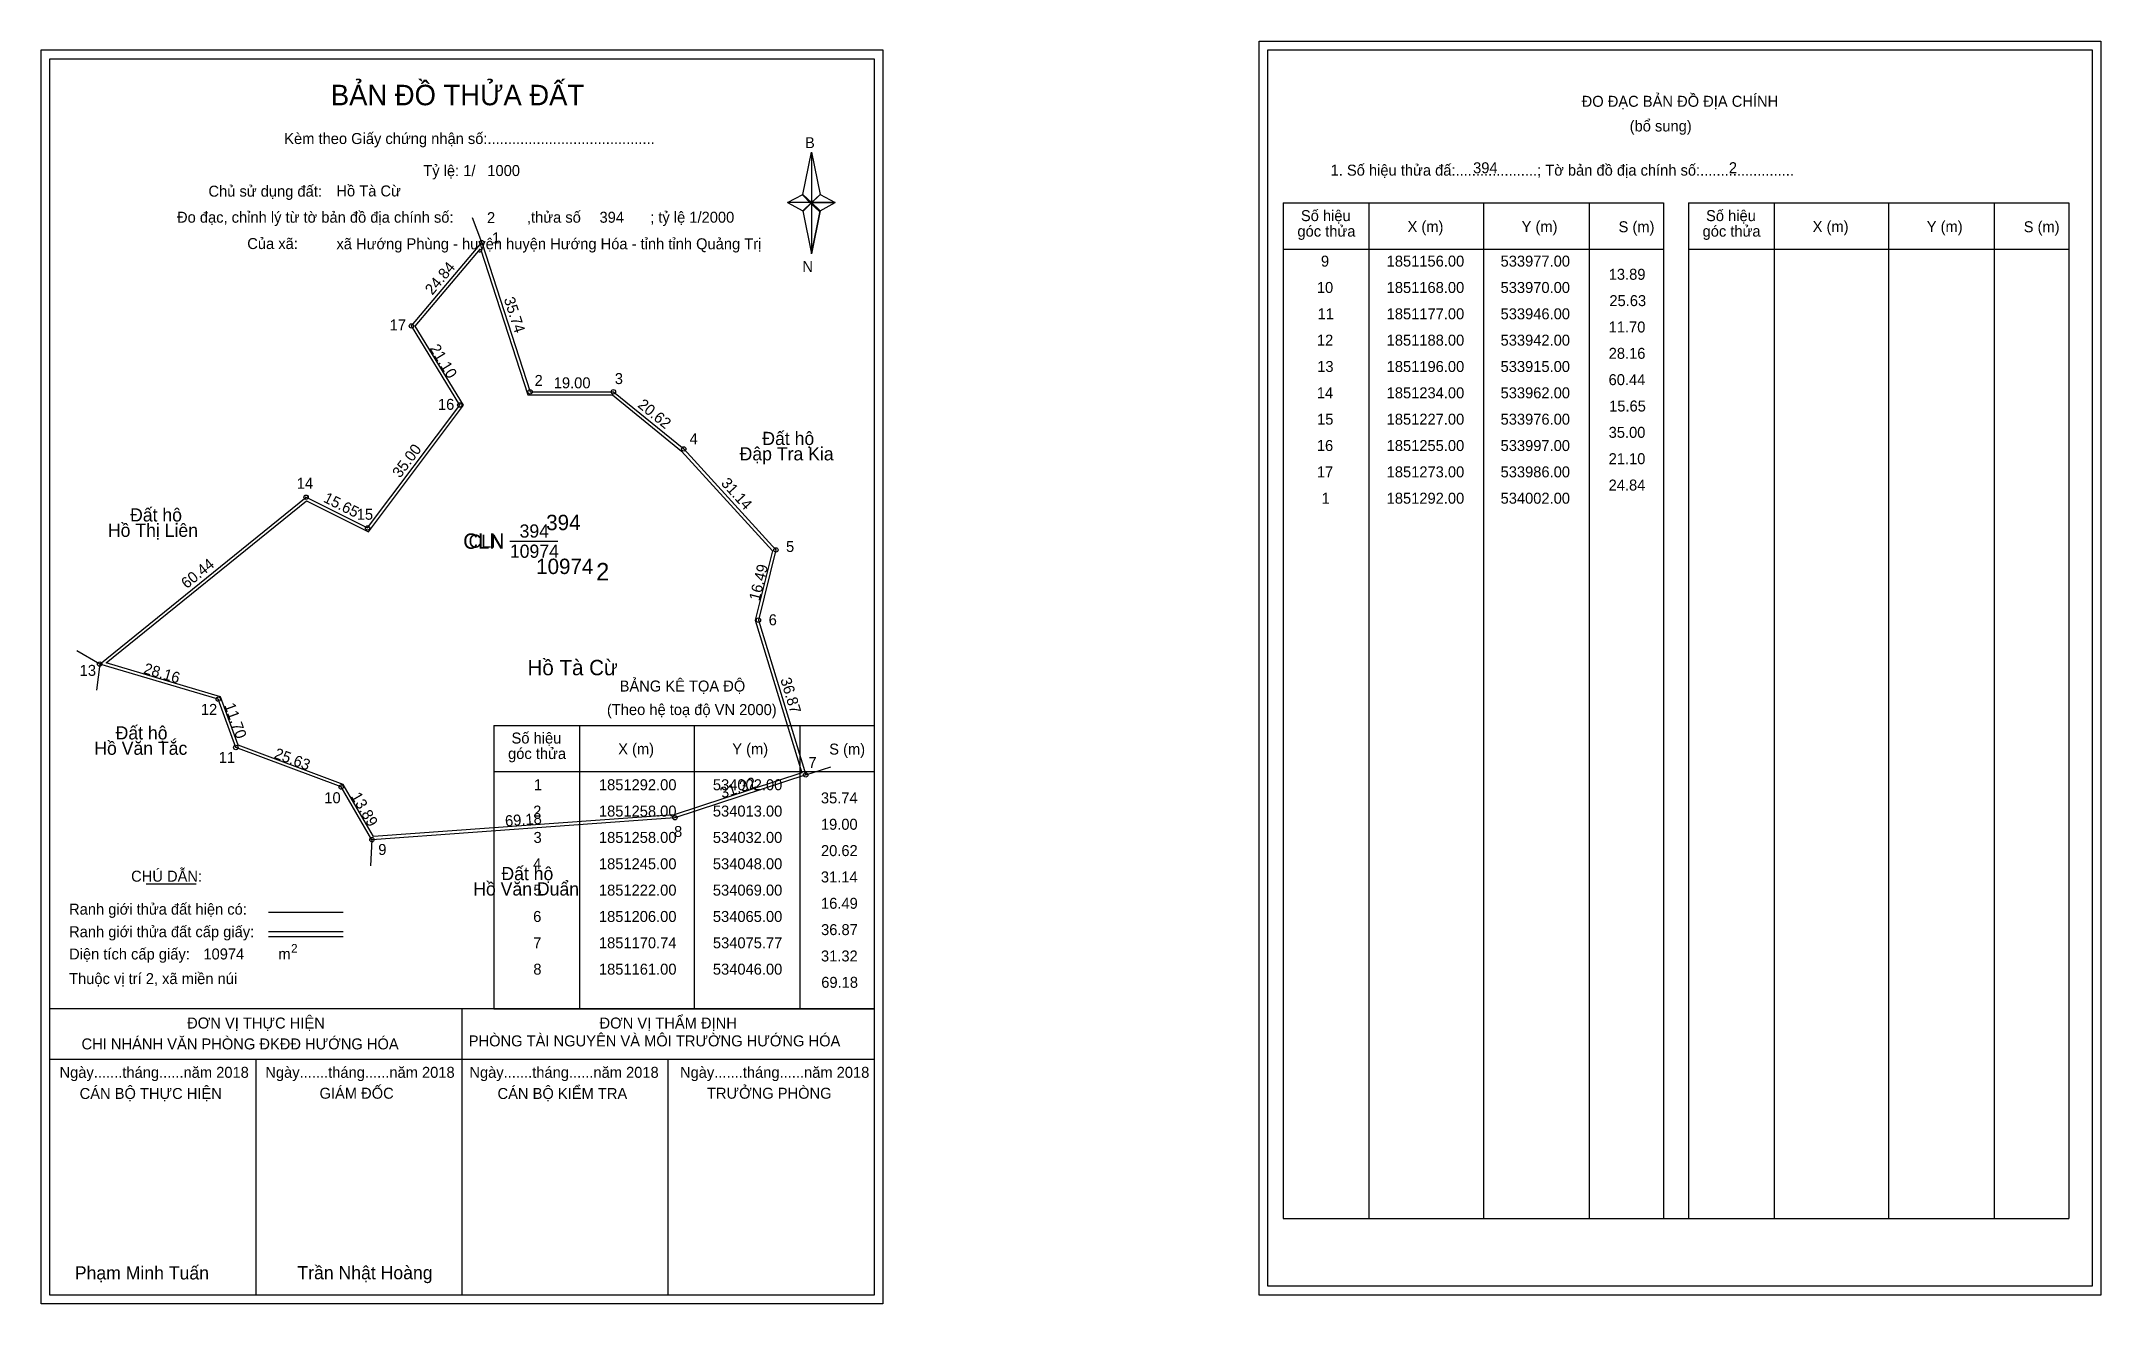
# Model space of a CAD drawing. Extents: x 533902 to 534371, y 1851050 to 1851338.
import ezdxf

# ---------------------------------------------------------------- set-up
doc = ezdxf.new("R2010")
doc.units = 0
for name, color, linetype in [('Level 1', 7, 'Continuous'), ('Level 10', 7, 'Continuous'), ('Level 11', 7, 'Continuous'), ('Level 13', 7, 'Continuous'), ('Level 2', 7, 'Continuous'), ('Level 27', 7, 'Continuous'), ('Level 3', 7, 'Continuous'), ('Level 36', 7, 'Continuous'), ('Level 4', 7, 'Continuous'), ('Level 49', 7, 'Continuous'), ('Level 5', 7, 'Continuous'), ('Level 53', 7, 'Continuous'), ('Level 55', 7, 'Continuous'), ('Level 6', 7, 'Continuous'), ('Level 63', 7, 'Continuous'), ('Level 7', 7, 'Continuous'), ('Level 9', 7, 'Continuous')]:
    doc.layers.add(name, color=color, linetype=linetype)

msp = doc.modelspace()

# ---------------------------------------------------------------- linework, layer by layer
at = {"layer": 'Level 1'}
for p, q in [((533903.68, 1851333.86), (533903.68, 1851333.86)), ((534181, 1851335.86), (534181, 1851335.86)), ((534075.1, 1851302.98), (534077.07, 1851312.62)), ((534077.07, 1851312.62), (534077.07, 1851301.1)), ((534077.07, 1851312.62), (534079.04, 1851302.98)), ((534071.66, 1851301.1), (534075.1, 1851302.98)), ((534075.1, 1851302.98), (534077.07, 1851301.1)), ((534076.92, 1851300.88), (534075.1, 1851302.76)), ((534077.07, 1851301.1), (534075.1, 1851299.26)), ((534076.92, 1851300.88), (534075.1, 1851299.04)), ((534075.1, 1851299.04), (534076.92, 1851300.88)), ((534078.89, 1851302.76), (534076.92, 1851300.88)), ((534076.92, 1851300.88), (534078.89, 1851302.76)), ((534078.89, 1851299.04), (534076.92, 1851300.88)), ((534079.04, 1851302.98), (534077.07, 1851301.1)), ((534077.07, 1851301.1), (534077.07, 1851289.4)), ((534077.07, 1851301.1), (534082.48, 1851301.1)), ((534077.07, 1851301.1), (534079.04, 1851299.26)), ((534079.04, 1851299.26), (534082.48, 1851301.1)), ((534184.54, 1851301.01), (534271.14, 1851301.01)), ((534204.13, 1851069.74), (534204.13, 1851301.01)), ((534230.2, 1851069.74), (534230.2, 1851301.01)), ((534254.17, 1851301.01), (534254.17, 1851069.74)), ((534271.14, 1851301.01), (534271.14, 1851069.74)), ((534276.79, 1851301.01), (534363.4, 1851301.01)), ((534296.38, 1851069.74), (534296.38, 1851301.01)), ((534322.46, 1851069.74), (534322.46, 1851301.01)), ((534346.43, 1851301.01), (534346.43, 1851069.74)), ((534363.4, 1851301.01), (534363.4, 1851069.74)), ((534075.1, 1851299.26), (534077.07, 1851289.4)), ((534079.04, 1851299.26), (534077.07, 1851289.4)), ((534184.54, 1851290.48), (534271.14, 1851290.48)), ((534276.79, 1851290.48), (534363.4, 1851290.48)), ((534004.78, 1851182.04), (534091.38, 1851182.04)), ((534024.37, 1851117.51), (534024.37, 1851182.04)), ((534050.44, 1851117.51), (534050.44, 1851182.04)), ((534074.41, 1851182.04), (534074.41, 1851117.51)), ((534004.78, 1851171.51), (534091.38, 1851171.51)), ((533925.6, 1851145.93), (533937, 1851145.93)), ((533953.46, 1851139.52), (533970.48, 1851139.52)), ((533953.46, 1851135.08), (533970.48, 1851135.08)), ((533953.46, 1851133.98), (533970.48, 1851133.98)), ((534010.51, 1851117.51), (533903.68, 1851117.51)), ((534091.38, 1851117.51), (533986.54, 1851117.51)), ((533997.53, 1851052.29), (533997.53, 1851117.51)), ((534004.78, 1851117.51), (534091.38, 1851117.51)), ((534091.38, 1851105.96), (533903.68, 1851105.96)), ((533950.6, 1851052.29), (533950.6, 1851105.96)), ((534044.45, 1851052.29), (534044.45, 1851105.96)), ((534184.54, 1851069.74), (534363.4, 1851069.74)), ((534091.38, 1851052.29), (534091.38, 1851052.29)), ((534368.7, 1851054.29), (534368.7, 1851054.29))]:
    msp.add_line(p, q, dxfattribs=at)
for points in [[(534075.1, 1851302.98), (534077.07, 1851312.62), (534077.07, 1851301.1)], [(534071.66, 1851301.1), (534075.1, 1851299.26), (534077.07, 1851301.1)], [(534077.07, 1851301.1), (534079.04, 1851302.98), (534082.48, 1851301.1)], [(534077.07, 1851301.1), (534077.07, 1851289.4), (534079.04, 1851299.26)]]:
    msp.add_lwpolyline(points, close=True, dxfattribs=at)
at = {"layer": 'Level 10'}
msp.add_line((534075.77, 1851170.74), (534046, 1851161), dxfattribs=at)
for points in [[(533986, 1851273), (534002, 1851292), (534013, 1851258), (534032, 1851258), (534048, 1851245), (534069, 1851222), (534065, 1851206), (534075.77, 1851170.74), (534046, 1851161), (533977, 1851156), (533970, 1851168), (533946, 1851177), (533942, 1851188), (533915, 1851196), (533962, 1851234), (533976, 1851227), (533997, 1851255)], [(533986.86, 1851272.93), (534001.72, 1851290.58), (534012.49, 1851257.3), (534031.75, 1851257.3), (534047.52, 1851244.49), (534068.23, 1851221.81), (534064.27, 1851205.98), (534074.9, 1851171.19), (534045.86, 1851161.69), (533977.38, 1851156.73), (533970.48, 1851168.57), (533946.55, 1851177.54), (533942.54, 1851188.57), (533916.48, 1851196.29), (533962.09, 1851233.17), (533976.21, 1851226.11), (533997.84, 1851254.96)]]:
    msp.add_lwpolyline(points, close=True, dxfattribs=at)
at = {"layer": 'Level 11'}
for centre in [(534002, 1851292), (533986, 1851273), (533986, 1851273), (534013, 1851258), (534032, 1851258), (533997, 1851255), (534048, 1851245), (533962, 1851234), (533976, 1851227), (534069, 1851222), (534065, 1851206), (533915, 1851196), (533942, 1851188), (533946, 1851177), (533970, 1851168), (534075.77, 1851170.74), (534046, 1851161), (533977, 1851156)]:
    msp.add_circle(centre, 0.5, dxfattribs=at)
at = {"layer": 'Level 27'}
for p, q in [((534002, 1851292), (533999.89, 1851297.62)), ((533915, 1851196), (533909.79, 1851198.98)), ((533915, 1851196), (533914.31, 1851190.04)), ((534075.77, 1851170.74), (534081.47, 1851172.61)), ((533977, 1851156), (533976.69, 1851150.01))]:
    msp.add_line(p, q, dxfattribs=at)
at = {"layer": 'Level 3'}
for p, q in [((534184.54, 1851301.01), (534184.54, 1851069.74)), ((534276.79, 1851301.01), (534276.79, 1851069.74)), ((534004.78, 1851182.04), (534004.78, 1851117.51))]:
    msp.add_line(p, q, dxfattribs=at)
at = {"layer": 'Level 63'}
for points in [[(534179.01, 1851337.86), (534370.71, 1851337.86), (534370.71, 1851052.29), (534179.01, 1851052.29)], [(533901.68, 1851335.86), (534093.38, 1851335.86), (534093.38, 1851050.29), (533901.68, 1851050.29)], [(533903.68, 1851333.86), (534091.38, 1851333.86), (534091.38, 1851052.29), (533903.68, 1851052.29)], [(534181.01, 1851335.86), (534368.71, 1851335.86), (534368.71, 1851054.29), (534181.01, 1851054.29)]]:
    msp.add_lwpolyline(points, close=True, dxfattribs=at)
at = {"layer": 'Level 9'}
msp.add_line((534008.4, 1851224), (534019.34, 1851224), dxfattribs=at)

# ---------------------------------------------------------------- texts
at = {"layer": 'Level 1'}
for s, height, p in [('BẢN ĐỒ THỬA ĐẤT', 4.6657, (533967.65, 1851323.27)), ('ĐO ĐẠC BẢN ĐỒ ĐỊA CHÍNH', 2.5, (534252.48, 1851322.92)), ('(bổ sung)', 2.5, (534263.42, 1851317.3)), ('Kèm theo Giấy chứng nhận số:.........................................', 2.5, (533957.03, 1851314.44)), ('B', 2.5, (534075.61, 1851313.5)), ('1. Số hiệu thửa đấ:....................; Tờ bản đồ địa chính số:.......................', 2.5, (534195.31, 1851307.24)), ('Chủ sử dụng đất:', 2.5, (533939.77, 1851302.45)), ('Số hiệu', 2.5, (534188.55, 1851296.88)), ('Số hiệu', 2.5, (534280.81, 1851296.88)), ('Đo đạc, chỉnh lý từ tờ bản đồ địa chính số:                  ,thửa số                 ; tỷ lệ 1/2000', 2.5, (533932.61, 1851296.52)), ('góc thửa', 2.5, (534187.76, 1851293.35)), ('X (m)', 2.5, (534212.83, 1851294.4)), ('Y (m)', 2.5, (534238.81, 1851294.4)), ('S (m)', 2.5, (534260.89, 1851294.35)), ('góc thửa', 2.5, (534280.02, 1851293.35)), ('X (m)', 2.5, (534305.09, 1851294.4)), ('Y (m)', 2.5, (534331.07, 1851294.4)), ('S (m)', 2.5, (534353.15, 1851294.35)), ('Của xã:', 2.5, (533948.61, 1851290.52)), ('N', 2.5, (534075.01, 1851285.33)), ('BẢNG KÊ TỌA ĐỘ', 2.5, (534033.41, 1851189.74)), ('(Theo hệ toạ độ VN 2000)', 2.5, (534030.51, 1851184.38)), ('Số hiệu', 2.5, (534008.79, 1851177.9)), ('X (m)', 2.5, (534033.07, 1851175.43)), ('Y (m)', 2.5, (534059.05, 1851175.43)), ('S (m)', 2.5, (534081.13, 1851175.38)), ('góc thửa', 2.5, (534008, 1851174.37)), ('CHÚ DẪN:', 2.5, (533922.16, 1851146.43)), ('Ranh giới thửa đất hiện có:', 2.5, (533908.03, 1851138.93)), ('Ranh giới thửa đất cấp giấy:', 2.5, (533908.03, 1851133.79)), ('Diện tích cấp giấy:', 2.5, (533908.03, 1851128.71)), ('m', 2.5, (533955.68, 1851128.73)), ('2', 2, (533958.58, 1851130.24)), ('Thuộc vị trí 2, xã miền núi', 2.5, (533908.03, 1851123.11)), ('ĐƠN VỊ THỰC HIỆN', 2.5, (533934.91, 1851112.99)), ('PHÒNG TÀI NGUYÊN VÀ MÔI TRƯỜNG HƯỚNG HÓA', 2.5, (533999.04, 1851108.92)), ('ĐƠN VỊ THẨM ĐỊNH', 2.5, (534028.82, 1851112.99)), ('CHI NHÁNH VĂN PHÒNG ĐKĐĐ HƯỚNG HÓA', 2.5, (533910.87, 1851108.23)), ('Ngày.......tháng......năm 2018', 2.5, (533905.85, 1851101.76)), ('Ngày.......tháng......năm 2018', 2.5, (533952.72, 1851101.76)), ('Ngày.......tháng......năm 2018', 2.5, (533999.19, 1851101.76)), ('Ngày.......tháng......năm 2018', 2.5, (534047.15, 1851101.76)), ('CÁN BỘ THỰC HIỆN', 2.5, (533910.43, 1851096.94)), ('GIÁM ĐỐC', 2.5, (533965.06, 1851097)), ('CÁN BỘ KIỂM TRA', 2.5, (534005.6, 1851096.94)), ('TRƯỞNG PHÒNG', 2.5, (534053.29, 1851097)), ('Phạm Minh Tuấn', 3, (533909.34, 1851055.83)), ('Trần Nhật Hoàng', 3, (533960.03, 1851055.88))]:
    msp.add_text(s, height=height, dxfattribs=at).set_placement(p)
at = {"layer": 'Level 11'}
msp.add_text('Tỷ lệ: 1/', height=2.5, dxfattribs=at).set_placement((533988.69, 1851307.13))
at = {"layer": 'Level 13'}
for s, p in [('CLN', (533999.01, 1851222.5)), ('394', (534010.62, 1851224.8)), ('10974', (534008.41, 1851220.2))]:
    msp.add_text(s, height=3, dxfattribs=at).set_placement(p)
at = {"layer": 'Level 2'}
msp.add_text('Hồ Tà Cừ', height=3.5, dxfattribs=at).set_placement((534012.42, 1851193.45))
at = {"layer": 'Level 3'}
msp.add_text('CLN', height=3.5, dxfattribs=at).set_placement((533997.78, 1851222.25))
at = {"layer": 'Level 36'}
for s, p in [('Đất hộ', (534065.9, 1851245.89)), ('Đập Tra Kia', (534060.73, 1851242.39)), ('Đất hộ', (533921.92, 1851228.47)), ('Hồ Thị Liên', (533916.87, 1851224.97)), ('Đất hộ', (533918.63, 1851178.83)), ('Hồ Văn Tắc', (533913.77, 1851175.33)), ('Đất hộ', (534006.48, 1851146.78)), ('Hồ Văn Duẩn', (534000.07, 1851143.28))]:
    msp.add_text(s, height=3, dxfattribs=at).set_placement(p)
at = {"layer": 'Level 4'}
msp.add_text('394', height=3.5, dxfattribs=at).set_placement((534016.68, 1851226.5))
at = {"layer": 'Level 49'}
for s, rotation, p in [('24.84', 49.8991, (533990.75, 1851279.89)), ('35.74', 287.9279, (534007, 1851279.14)), ('21.10', 301.4296, (533990.05, 1851267.91)), ('19.00', 360, (534018.41, 1851258.8)), ('20.62', 320.9061, (534037.34, 1851254.69)), ('35.00', 53.1301, (533983.41, 1851238.21)), ('15.65', 333.4349, (533965.75, 1851233.02)), ('31.14', 312.3974, (534056.33, 1851237.06)), ('60.44', 38.9559, (533934.82, 1851213.05)), ('16.49', 75.9638, (534065.24, 1851210.24)), ('28.16', 343.4956, (533924.81, 1851193.93)), ('36.87', 286.985, (534069.96, 1851192.5)), ('11.70', 289.9831, (533943.35, 1851186.62)), ('25.63', 339.444, (533954.53, 1851174.65)), ('31.32', 18.1168, (534056.76, 1851165.36)), ('13.89', 300.2564, (533972.14, 1851165.92)), ('69.18', 4.1446, (534007.4, 1851159.01))]:
    msp.add_text(s, height=2.5, rotation=rotation, dxfattribs=at).set_placement(p)
at = {"layer": 'Level 5'}
msp.add_text('10974', height=3.5, dxfattribs=at).set_placement((534014.4, 1851216.5))
at = {"layer": 'Level 53'}
for s, p in [('9', (534193.11, 1851286.52)), ('1851156.00', (534208.08, 1851286.52)), ('533977.00', (534234.02, 1851286.52)), ('13.89', (534258.65, 1851283.52)), ('10', (534192.18, 1851280.52)), ('1851168.00', (534208.08, 1851280.52)), ('533970.00', (534234.02, 1851280.52)), ('11', (534192.34, 1851274.52)), ('1851177.00', (534208.08, 1851274.52)), ('533946.00', (534234.02, 1851274.52)), ('25.63', (534258.8, 1851277.52)), ('11.70', (534258.63, 1851271.52)), ('12', (534192.19, 1851268.52)), ('1851188.00', (534208.08, 1851268.52)), ('533942.00', (534234.02, 1851268.52)), ('28.16', (534258.64, 1851265.52)), ('13', (534192.26, 1851262.52)), ('1851196.00', (534208.08, 1851262.52)), ('533915.00', (534234.02, 1851262.52)), ('60.44', (534258.62, 1851259.52)), ('14', (534192.17, 1851256.52)), ('1851234.00', (534208.08, 1851256.52)), ('533962.00', (534234.02, 1851256.52)), ('15', (534192.23, 1851250.52)), ('1851227.00', (534208.08, 1851250.52)), ('533976.00', (534234.02, 1851250.52)), ('15.65', (534258.74, 1851253.52)), ('35.00', (534258.63, 1851247.52)), ('16', (534192.18, 1851244.52)), ('1851255.00', (534208.08, 1851244.52)), ('533997.00', (534234.02, 1851244.52)), ('21.10', (534258.63, 1851241.52)), ('17', (534192.19, 1851238.52)), ('1851273.00', (534208.08, 1851238.52)), ('533986.00', (534234.02, 1851238.52)), ('1', (534193.26, 1851232.52)), ('1851292.00', (534208.08, 1851232.52)), ('534002.00', (534234.02, 1851232.52)), ('24.84', (534258.62, 1851235.52)), ('1', (534013.87, 1851167.26)), ('1851292.00', (534028.69, 1851167.26)), ('534002.00', (534054.64, 1851167.26)), ('2', (534013.72, 1851161.26)), ('1851258.00', (534028.69, 1851161.26)), ('534013.00', (534054.64, 1851161.26)), ('35.74', (534079.24, 1851164.26)), ('19.00', (534079.24, 1851158.26)), ('3', (534013.8, 1851155.26)), ('1851258.00', (534028.69, 1851155.26)), ('534032.00', (534054.64, 1851155.26)), ('20.62', (534079.26, 1851152.26)), ('4', (534013.71, 1851149.26)), ('1851245.00', (534028.69, 1851149.26)), ('534048.00', (534054.64, 1851149.26)), ('5', (534013.77, 1851143.26)), ('1851222.00', (534028.69, 1851143.26)), ('534069.00', (534054.64, 1851143.26)), ('31.14', (534079.24, 1851146.26)), ('16.49', (534079.27, 1851140.26)), ('6', (534013.72, 1851137.26)), ('1851206.00', (534028.69, 1851137.26)), ('534065.00', (534054.64, 1851137.26)), ('36.87', (534079.28, 1851134.26)), ('7', (534013.73, 1851131.26)), ('1851170.74', (534028.69, 1851131.26)), ('534075.77', (534054.65, 1851131.26)), ('31.32', (534079.26, 1851128.26)), ('8', (534013.75, 1851125.26)), ('1851161.00', (534028.69, 1851125.26)), ('534046.00', (534054.64, 1851125.26)), ('69.18', (534079.32, 1851122.26))]:
    msp.add_text(s, height=2.5, dxfattribs=at).set_placement(p)
at = {"layer": 'Level 55'}
for s, height, p in [('387', 0.11, (534001.88, 1851291.89)), ('1', 0.4, (534001.89, 1851292)), ('0', 0.11, (534001.96, 1851291.89)), ('0', 0.11, (534001.96, 1851291.89)), ('17', 0.4, (533985.72, 1851273)), ('387', 0.11, (533985.88, 1851272.89)), ('2', 0.4, (534012.86, 1851258)), ('0', 0.11, (534012.96, 1851257.89)), ('0', 0.11, (534012.96, 1851257.89)), ('3', 0.4, (534031.88, 1851258)), ('0', 0.11, (534031.96, 1851257.89)), ('0', 0.11, (534031.96, 1851257.89)), ('16', 0.4, (533996.72, 1851255)), ('387', 0.11, (533996.88, 1851254.89)), ('4', 0.4, (534047.86, 1851245)), ('0', 0.11, (534047.96, 1851244.89)), ('0', 0.11, (534047.96, 1851244.89)), ('14', 0.4, (533961.71, 1851234)), ('387', 0.11, (533961.88, 1851233.89)), ('15', 0.4, (533975.72, 1851227)), ('387', 0.11, (533975.88, 1851226.89)), ('5', 0.4, (534068.87, 1851222)), ('0', 0.11, (534068.96, 1851221.89)), ('0', 0.11, (534068.96, 1851221.89)), ('6', 0.4, (534064.86, 1851206)), ('0', 0.11, (534064.96, 1851205.89)), ('0', 0.11, (534064.96, 1851205.89)), ('13', 0.4, (533914.73, 1851196)), ('401', 0.11, (533914.89, 1851195.89)), ('387', 0.11, (533914.88, 1851195.89)), ('12', 0.4, (533941.72, 1851188)), ('401', 0.11, (533941.89, 1851187.89)), ('11', 0.4, (533945.74, 1851177)), ('401', 0.11, (533945.89, 1851176.89)), ('10', 0.4, (533969.72, 1851168)), ('7', 0.4, (534075.64, 1851170.74)), ('403', 0.11, (534075.65, 1851170.63)), ('403', 0.11, (534075.65, 1851170.63)), ('0', 0.11, (534075.73, 1851170.63)), ('0', 0.11, (534075.73, 1851170.63)), ('401', 0.11, (533969.89, 1851167.89)), ('8', 0.4, (534045.87, 1851161)), ('403', 0.11, (534045.88, 1851160.89)), ('403', 0.11, (534045.88, 1851160.89)), ('9', 0.4, (533976.86, 1851156)), ('403', 0.11, (533976.88, 1851155.89)), ('401', 0.11, (533976.89, 1851155.89)), ('403', 0.11, (533976.88, 1851155.89))]:
    msp.add_text(s, height=height, dxfattribs=at).set_placement(p)
at = {"layer": 'Level 6'}
for s, p in [('1000', (534003.28, 1851307.15)), ('394', (534227.76, 1851307.78)), ('2', (534286.01, 1851307.8)), ('Hồ Tà Cừ', (533968.9, 1851302.51)), ('2', (534003.2, 1851296.43)), ('394', (534028.82, 1851296.51)), ('xã Hướng Phùng - huyện huyện Hướng Hóa - tỉnh tỉnh Quảng Trị', (533968.92, 1851290.47)), ('10974', (533938.62, 1851128.72))]:
    msp.add_text(s, height=2.5, dxfattribs=at).set_placement(p)
at = {"layer": 'Level 7'}
msp.add_text('2', height=4, dxfattribs=at).set_placement((534028.07, 1851215.04))
at = {"layer": 'Level 9'}
for s, p in [('1', (534004.32, 1851291.8)), ('17', (533981.04, 1851271.99)), ('3', (534032.3, 1851259.77)), ('2', (534014.04, 1851259.34)), ('16', (533992.03, 1851253.9)), ('4', (534049.34, 1851246.08)), ('14', (533959.87, 1851235.93)), ('15', (533973.54, 1851228.86)), ('5', (534071.3, 1851221.53)), ('6', (534067.35, 1851204.83)), ('13', (533910.45, 1851193.31)), ('12', (533938.04, 1851184.42)), ('11', (533942.11, 1851173.5)), ('7', (534076.4, 1851172.33)), ('10', (533966.16, 1851164.3)), ('8', (534045.8, 1851156.61)), ('9', (533978.44, 1851152.51))]:
    msp.add_text(s, height=2.5, dxfattribs=at).set_placement(p)

doc.saveas('drawing.dxf')
